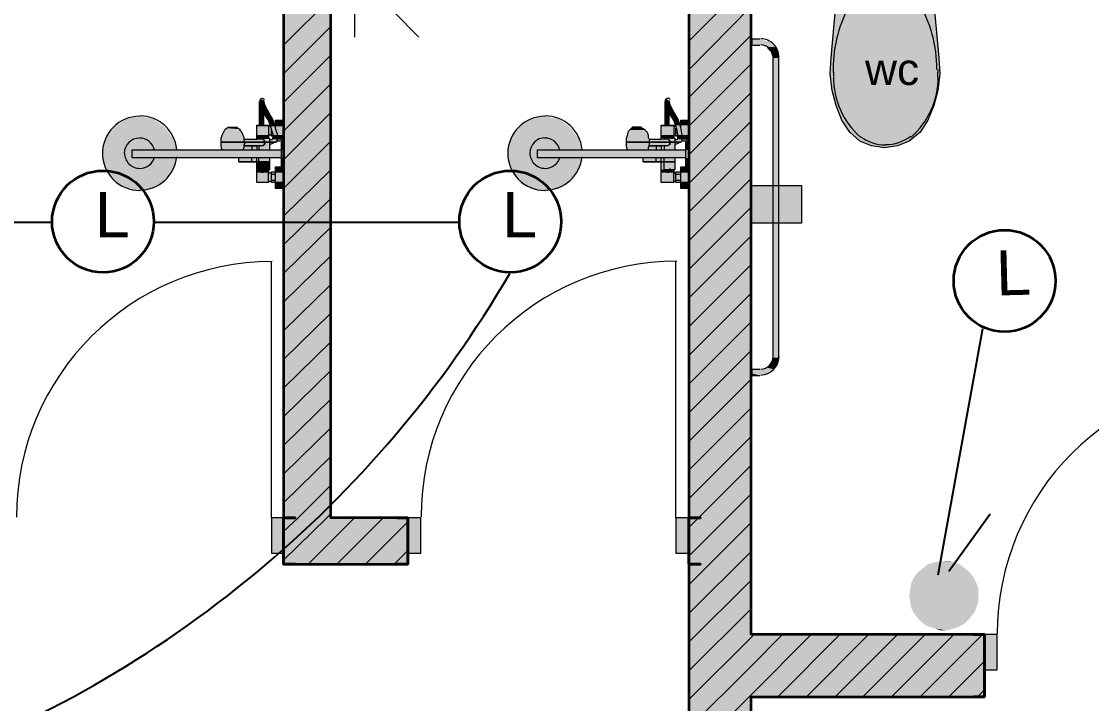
# Model space of a CAD drawing. Header units: millimetres. Extents: x 0 to 72213, y -495 to 58962.
# Drawn here: x 44326 to 51200, y 51565 to 55946 of the extents above; entities that cross this region are included whole.
import ezdxf

# ---------------------------------------------------------------- set-up
doc = ezdxf.new("R2010")
doc.units = ezdxf.units.MM
doc.header["$MEASUREMENT"] = 0
doc.layers.add('PDF_Geometry', color=7, linetype='Continuous', true_color=0xfd8379)
doc.layers.add('PDF_Solid Fills', color=7, linetype='Continuous', true_color=0xffffff)
doc.layers.add('PDF_Text', color=7, linetype='Continuous')
doc.styles.add('PDF Arial-BoldMT', font='arial.ttf')
doc.styles.add('PDF TimesNewRomanPSMT', font='arial.ttf')

msp = doc.modelspace()

# ---------------------------------------------------------------- linework, layer by layer
at = {"layer": 'PDF_Geometry', "color": 7, "lineweight": 35}
for points in [[(46808.9, 52758.7), (46739.1, 52758.7), (46808.9, 52758.7), (46808.9, 52530.1), (46808.9, 52758.7), (46313.6, 52758.7), (46313.6, 56409.9), (46859.7, 56409.9), (46859.7, 56714.7), (46859.7, 56809.9), (45462.7, 56809.9), (45462.7, 56714.7), (45462.7, 56409.9), (46008.8, 56409.9), (46008.8, 52758.7), (46085, 52758.7), (46008.8, 52758.7), (46085, 52758.7)], [(50510.9, 52009.4), (50441, 52009.4), (50510.9, 52009.4), (50510.9, 51780.8), (50510.9, 52009.4), (49012.3, 52009.4), (49012.3, 56409.9), (50009.2, 56409.9), (50009.2, 56714.7), (50009.2, 56809.9), (48059.8, 56809.9), (48059.8, 56714.7), (48059.8, 56409.9), (48612.3, 56409.9), (48612.3, 52758.7), (48688.5, 52758.7), (48612.3, 52758.7), (48688.5, 52758.7)], [(46008.8, 52460.3), (46008.8, 52530.1), (46008.8, 52460.3), (46808.9, 52460.3), (46808.9, 52530.1), (46808.9, 52758.7), (46739.1, 52758.7)], [(46008.8, 52758.7), (46008.8, 52530.1), (46008.8, 52758.7), (46008.8, 52530.1), (46008.8, 52460.3), (46085, 52460.3), (46008.8, 52460.3), (46085, 52460.3)], [(48612.3, 52758.7), (48612.3, 52530.1), (48612.3, 52758.7), (48612.3, 52530.1), (48612.3, 52460.3), (48612.3, 52530.1), (48612.3, 52460.3)], [(48688.5, 52460.3), (48612.3, 52460.3), (48688.5, 52460.3), (48612.3, 52460.3), (48612.3, 48656.7), (39906.6, 48656.7), (39906.6, 48428.1), (39906.6, 48656.7), (39982.8, 48656.7), (39906.6, 48656.7)], [(46808.9, 52460.3), (46739.1, 52460.3)], [(50441, 52009.4), (50510.9, 52009.4), (50510.9, 51780.8), (50510.9, 51609.4), (50441, 51609.4)], [(48688.5, 44307.1), (48612.3, 44307.1), (48688.5, 44307.1), (48612.3, 44307.1), (48612.3, 43907), (48783.7, 43907), (49012.3, 43907), (49012.3, 51609.4), (50510.9, 51609.4), (50510.9, 51780.8), (50510.9, 51609.4), (50441, 51609.4), (50510.9, 51609.4)]]:
    msp.add_lwpolyline(points, dxfattribs=at)
at = {"layer": 'PDF_Geometry', "color": 39, "lineweight": 13, "true_color": 0x563838}
for points in [[(50212.4, 55501.8), (50187, 55406.6), (50148.9, 55311.3), (50098.1, 55235.1), (50028.3, 55178), (49952.1, 55146.2), (49869.5, 55133.5), (49787, 55146.2), (49710.8, 55178), (49647.3, 55235.1), (49596.5, 55311.3), (49558.4, 55406.6), (49533, 55501.8), (49520.3, 55609.8), (49526.6, 55711.4), (49590.1, 56409.9), (50155.3, 56409.9), (50218.8, 55711.4), (50225.1, 55609.8)], [(45913.6, 55273.2), (45926.3, 55273.2), (45913.6, 55311.3), (45881.8, 55362.1), (45881.8, 55279.6), (45913.6, 55279.6)], [(48517, 55273.2), (48529.7, 55273.2), (48517, 55311.3), (48485.3, 55362.1), (48485.3, 55279.6), (48517, 55279.6)], [(45919.9, 55197), (45919.9, 55184.3), (45939, 55190.7), (45945.3, 55209.7), (45932.6, 55209.7), (45932.6, 55216.1), (45913.6, 55216.1), (45913.6, 55197)], [(48523.4, 55197), (48523.4, 55184.3), (48542.4, 55190.7), (48542.4, 55209.7), (48529.7, 55209.7), (48529.7, 55216.1), (48517, 55216.1), (48517, 55197)], [(49336.1, 54651), (49012.3, 54651), (49012.3, 54892.2), (49336.1, 54892.2)]]:
    msp.add_lwpolyline(points, close=True, dxfattribs=at)
at = {"layer": 'PDF_Geometry', "color": 7, "lineweight": 13}
for points in [[(46554.9, 56174.9), (46878.8, 55844.7)], [(46466, 56117.8), (46466, 55844.7)]]:
    msp.add_lwpolyline(points, dxfattribs=at)
at = {"layer": 'PDF_Geometry', "lineweight": 9}
for points in [[(48612.3, 55819.3), (49012.3, 56219.4)], [(46008.8, 55793.9), (46313.6, 56098.7)], [(48612.3, 55635.2), (49012.3, 56041.6)], [(46008.8, 55609.8), (46313.6, 55914.6)], [(48612.3, 55457.4), (49012.3, 55857.4)], [(46008.8, 55425.6), (46313.6, 55730.4)], [(48612.3, 55273.2), (49012.3, 55673.3)], [(46008.8, 55241.5), (46313.6, 55546.3)], [(48612.3, 55089.1), (49012.3, 55489.1)], [(46008.8, 55057.3), (46313.6, 55362.1)], [(48612.3, 54904.9), (49012.3, 55305)], [(46008.8, 54873.2), (46313.6, 55178)], [(48612.3, 54720.8), (49012.3, 55120.8)], [(46008.8, 54695.4), (46313.6, 54993.8)], [(48612.3, 54536.7), (49012.3, 54936.7)], [(46008.8, 54511.3), (46313.6, 54809.7)], [(48612.3, 54352.5), (49012.3, 54752.6)], [(46008.8, 54327.1), (46313.6, 54625.6)], [(48612.3, 54168.4), (49012.3, 54568.4)], [(46008.8, 54143), (46313.6, 54441.4)], [(48612.3, 53984.2), (49012.3, 54384.3)], [(46008.8, 53958.8), (46313.6, 54257.3)], [(48612.3, 53800.1), (49012.3, 54200.1)], [(46008.8, 53774.7), (46313.6, 54073.1)], [(48612.3, 53615.9), (49012.3, 54016)], [(46008.8, 53590.5), (46313.6, 53889)], [(48612.3, 53431.8), (49012.3, 53831.8)], [(46008.8, 53406.4), (46313.6, 53704.8)], [(48612.3, 53247.6), (49012.3, 53647.7)], [(46008.8, 53222.2), (46313.6, 53520.7)], [(48612.3, 53063.5), (49012.3, 53463.5)], [(46008.8, 53038.1), (46313.6, 53336.5)], [(48612.3, 52879.3), (49012.3, 53279.4)], [(46008.8, 52853.9), (46313.6, 53152.4)], [(48612.3, 52695.2), (49012.3, 53095.2)], [(46008.8, 52669.8), (46104.1, 52758.7), (46313.6, 52968.2)], [(48612.3, 52511.1), (49012.3, 52911.1)], [(46008.8, 52485.7), (46288.2, 52758.7), (46313.6, 52784.1)], [(46167.6, 52460.3), (46466, 52758.7)], [(46351.7, 52460.3), (46650.2, 52758.7)], [(46535.9, 52460.3), (46808.9, 52733.3)], [(48612.3, 52326.9), (49012.3, 52727)], [(46720, 52460.3), (46808.9, 52549.2)], [(48612.3, 52142.8), (49012.3, 52542.8)], [(48612.3, 51958.6), (49012.3, 52358.7)], [(48612.3, 51774.5), (49012.3, 52174.5)], [(48612.3, 51222), (49012.3, 51622.1), (49399.6, 52009.4)], [(48612.3, 51406.2), (49012.3, 51806.2), (49215.5, 52009.4)], [(48612.3, 51590.3), (49012.3, 51990.4), (49031.3, 52009.4)], [(49183.7, 51609.4), (49583.8, 52009.4)], [(49367.9, 51609.4), (49767.9, 52009.4)], [(49552, 51609.4), (49952.1, 52009.4)], [(49729.8, 51609.4), (50129.9, 52009.4)], [(49914, 51609.4), (50314, 52009.4)], [(50098.1, 51609.4), (50498.2, 52009.4)], [(50282.3, 51609.4), (50510.9, 51838)], [(50466.4, 51609.4), (50510.9, 51653.8)]]:
    msp.add_lwpolyline(points, dxfattribs=at)
at = {"layer": 'PDF_Geometry', "color": 39, "lineweight": 13, "true_color": 0x563838}
for points in [[(49656.3, 56069.7, 0.133157), (49539.3, 55638.4, 0.007499), (49539.6, 55618.2)], [(45887.4, 55440.1, 0.324988), (45872.2, 55451, 0.409547), (45856.4, 55435.3)], [(45084.9, 55336.7, 0.414044), (44846.8, 55098.7, 0.414214), (45084.9, 54860.5)], [(47688.3, 55336.7, 0.414044), (47450.2, 55098.7, 0.414214), (47688.4, 54860.5)], [(45180.5, 55122.3, 0.344823), (45084.9, 55197, 0.413987), (44986.5, 55098.7)], [(47690.3, 55199.3, 0.413989), (47591.9, 55100.9, 0.414382), (47690.3, 55002.4, 0.34531), (47785.9, 55077.3)], [(44988.3, 55100.9, 0.414382), (45086.8, 55002.4, 0.34531), (45182.3, 55077.3)], [(45850.1, 54987.5), (45856.4, 54993.8, 0.414603), (45874.2, 54977, 0.416683), (45890, 54993, 0.13072), (45887.9, 55000.8)], [(48461.8, 54992.9, 0.414603), (48477.7, 54977, 0.416683), (48493.6, 54993, 0.13072), (48491.5, 55000.8)]]:
    msp.add_lwpolyline(points, format="xyb", dxfattribs=at)
for points in [[(49069.4, 55832), (49018.6, 55832), (49018.6, 55851.1), (49012.3, 55851.1), (49012.3, 55768.5), (49018.6, 55768.5), (49018.6, 55793.9), (49069.4, 55793.9)], [(49018.6, 55832), (49018.6, 55793.9)], [(49152, 55711.4), (49152, 53787.4)], [(49190.1, 53787.4), (49190.1, 55711.4)], [(49539.3, 55616.1), (49539.3, 55616.1)], [(50206.1, 55616.1), (50206.1, 55616.1)], [(45881.8, 55438.3), (45888.2, 55412.9), (45907.2, 55374.8), (45939, 55317.7), (45951.7, 55279.6), (45958, 55279.6), (45958, 55311.3), (46008.8, 55311.3), (46008.8, 55178), (45964.4, 55178), (45964.4, 55171.6), (45958, 55171.6), (45919.9, 55152.6), (45919.9, 55120.8), (45996.1, 55120.8), (45996.1, 55171.6), (46008.8, 55171.6), (46008.8, 55012.9), (45996.1, 55012.9), (45996.1, 55070), (45919.9, 55070), (45919.9, 54993.8), (45913.6, 54993.8), (45913.6, 54974.8), (45932.6, 54974.8), (45932.6, 54981.1), (45958, 54981.1), (45958, 55012.9), (46008.8, 55012.9), (46008.8, 54873.2), (45958, 54873.2), (45958, 54911.3), (45932.6, 54911.3), (45932.6, 54917.6), (45913.6, 54917.6), (45913.6, 54911.3), (45837.4, 54911.3), (45837.4, 55044.6), (45723.1, 55044.6), (45723.1, 55051), (45723.1, 55057.3), (45723.1, 55070), (45323, 55070), (45037.3, 55070), (45037.3, 55120.8), (45323, 55120.8), (45615.1, 55120.8), (45608.8, 55139.9), (45608.8, 55165.3), (45608.8, 55197), (45615.1, 55216.1), (45627.8, 55241.5), (45634.2, 55254.2), (45653.2, 55266.9), (45665.9, 55266.9), (45685, 55266.9), (45691.3, 55266.9), (45710.4, 55266.9), (45716.7, 55260.5), (45729.4, 55254.2), (45729.4, 55247.8), (45742.1, 55235.1), (45748.5, 55216.1), (45754.8, 55203.4), (45754.8, 55190.7), (45792.9, 55190.7), (45837.4, 55190.7), (45837.4, 55279.6), (45856.4, 55279.6), (45856.4, 55432), (45856.4, 55425.6), (45869.1, 55400.2), (45881.8, 55362.1)], [(48485.3, 55438.3), (48491.6, 55412.9), (48510.7, 55374.8), (48542.4, 55317.7), (48555.1, 55279.6), (48561.5, 55279.6), (48561.5, 55311.3), (48612.3, 55311.3), (48612.3, 55178), (48567.8, 55178), (48561.5, 55171.6), (48523.4, 55152.6), (48523.4, 55120.8), (48593.2, 55120.8), (48593.2, 55171.6), (48612.3, 55171.6), (48612.3, 55012.9), (48593.2, 55012.9), (48593.2, 55070), (48523.4, 55070), (48523.4, 54993.8), (48517, 54993.8), (48517, 54974.8), (48529.7, 54974.8), (48529.7, 54981.1), (48561.5, 54981.1), (48561.5, 55012.9), (48612.3, 55012.9), (48612.3, 54873.2), (48561.5, 54873.2), (48561.5, 54911.3), (48529.7, 54911.3), (48529.7, 54917.6), (48517, 54917.6), (48517, 54911.3), (48434.5, 54911.3), (48434.5, 55044.6), (48320.2, 55044.6), (48320.2, 55051), (48320.2, 55057.3), (48320.2, 55070), (47926.5, 55070), (47640.7, 55070), (47640.7, 55120.8), (47926.5, 55120.8), (48218.6, 55120.8), (48212.2, 55139.9), (48212.2, 55165.3), (48212.2, 55197), (48218.6, 55216.1), (48224.9, 55241.5), (48237.6, 55254.2), (48250.3, 55266.9), (48269.4, 55266.9), (48288.4, 55266.9), (48294.8, 55266.9), (48307.5, 55266.9), (48313.8, 55260.5), (48326.5, 55254.2), (48332.9, 55247.8), (48345.6, 55235.1), (48351.9, 55216.1), (48351.9, 55203.4), (48358.3, 55190.7), (48396.4, 55190.7), (48434.5, 55190.7), (48434.5, 55279.6), (48459.9, 55279.6), (48459.9, 55432), (48459.9, 55425.6), (48466.2, 55400.2), (48485.3, 55362.1)], [(45881.8, 55279.6), (45856.4, 55279.6)], [(45913.6, 55273.2), (45913.6, 55216.1)], [(45926.3, 55273.2), (45932.6, 55247.8), (45945.3, 55209.7)], [(45951.7, 55279.6), (45958, 55254.2), (45970.7, 55216.1), (45970.7, 55209.7), (45970.7, 55203.4), (45964.4, 55178)], [(45958, 55260.5), (45958, 55279.6)], [(48485.3, 55279.6), (48459.9, 55279.6)], [(48517, 55273.2), (48517, 55216.1)], [(48529.7, 55273.2), (48536.1, 55247.8), (48542.4, 55209.7)], [(48555.1, 55279.6), (48561.5, 55254.2), (48567.8, 55216.1), (48567.8, 55209.7), (48567.8, 55203.4), (48567.8, 55178)], [(48561.5, 55260.5), (48561.5, 55279.6)], [(45894.5, 55197), (45900.9, 55197), (45907.2, 55197), (45913.6, 55197), (45850.1, 55197), (45850.1, 55190.7)], [(45932.6, 55216.1), (45932.6, 55228.8), (45932.6, 55260.5)], [(45932.6, 55260.5), (45932.6, 55260.5)], [(45939, 55228.8), (45932.6, 55228.8)], [(45958, 55260.5), (45958, 55260.5)], [(48517, 55197), (48453.5, 55197), (48453.5, 55190.7)], [(48491.6, 55197), (48504.3, 55197), (48510.7, 55197)], [(48529.7, 55216.1), (48529.7, 55228.8), (48529.7, 55260.5)], [(48529.7, 55260.5), (48529.7, 55260.5)], [(48542.4, 55228.8), (48529.7, 55228.8)], [(48561.5, 55260.5), (48561.5, 55260.5)], [(49710.8, 55203.4), (49710.8, 55203.4)], [(50034.6, 55203.4), (50034.6, 55203.4)], [(45754.8, 55190.7), (45754.8, 55184.3), (45761.2, 55165.3), (45754.8, 55152.6), (45754.8, 55133.5), (45748.5, 55120.8)], [(45888.2, 55158.9), (45888.2, 55165.3), (45894.5, 55165.3), (45888.2, 55171.6), (45888.2, 55178), (45888.2, 55171.6), (45888.2, 55165.3), (45888.2, 55158.9), (45888.2, 55152.6), (45881.8, 55152.6), (45881.8, 55146.2), (45875.5, 55146.2), (45792.9, 55146.2), (45754.8, 55146.2), (45837.4, 55146.2), (45837.4, 55120.8)], [(45805.6, 55146.2), (45805.6, 55120.8)], [(45888.2, 55178), (45888.2, 55184.3), (45881.8, 55184.3), (45881.8, 55190.7), (45875.5, 55190.7), (45837.4, 55190.7)], [(45850.1, 55146.2), (45850.1, 55120.8)], [(45888.2, 55178), (45888.2, 55178)], [(45919.9, 55184.3), (45919.9, 55152.6)], [(48358.3, 55190.7), (48358.3, 55184.3), (48358.3, 55165.3), (48358.3, 55152.6), (48351.9, 55133.5), (48351.9, 55120.8)], [(48491.6, 55158.9), (48491.6, 55165.3), (48491.6, 55171.6), (48491.6, 55178), (48491.6, 55171.6), (48491.6, 55165.3), (48491.6, 55158.9), (48491.6, 55152.6), (48485.3, 55152.6), (48478.9, 55146.2), (48396.4, 55146.2), (48358.3, 55146.2), (48434.5, 55146.2), (48434.5, 55120.8)], [(48402.7, 55146.2), (48402.7, 55120.8)], [(48491.6, 55178), (48491.6, 55184.3), (48485.3, 55184.3), (48478.9, 55190.7), (48434.5, 55190.7)], [(48453.5, 55146.2), (48453.5, 55120.8)], [(48491.6, 55178), (48491.6, 55178)], [(48523.4, 55184.3), (48523.4, 55152.6)], [(49869.5, 55146.2), (49869.5, 55146.2)], [(45615.1, 55120.8), (45919.9, 55120.8)], [(45723.1, 55120.8), (45723.1, 55120.8)], [(45919.9, 55070), (45723.1, 55070)], [(45754.8, 55120.8), (45754.8, 55120.8)], [(45805.6, 55044.6), (45805.6, 55070)], [(45837.4, 55044.6), (45837.4, 55070)], [(45913.6, 54993.8), (45850.1, 54993.8), (45850.1, 55070)], [(45996.1, 55070), (45996.1, 55120.8)], [(48218.6, 55120.8), (48523.4, 55120.8)], [(48523.4, 55070), (48320.2, 55070)], [(48326.5, 55120.8), (48326.5, 55120.8)], [(48351.9, 55120.8), (48351.9, 55120.8)], [(48402.7, 55044.6), (48402.7, 55070)], [(48434.5, 55044.6), (48434.5, 55070)], [(48517, 54993.8), (48453.5, 54993.8), (48453.5, 55070)], [(48593.2, 55070), (48593.2, 55120.8)], [(48453.5, 54987.5), (48453.5, 54993.8)], [(45913.6, 54917.6), (45913.6, 54974.8)], [(45932.6, 54917.6), (45932.6, 54974.8)], [(45958, 54962.1), (45932.6, 54962.1)], [(45958, 54924), (45932.6, 54924)], [(45958, 54911.3), (45958, 54981.1)], [(48517, 54917.6), (48517, 54974.8)], [(48529.7, 54917.6), (48529.7, 54974.8)], [(48561.5, 54962.1), (48529.7, 54962.1)], [(48561.5, 54924), (48529.7, 54924)], [(48561.5, 54911.3), (48561.5, 54981.1)], [(49069.4, 53711.2), (49018.6, 53711.2), (49018.6, 53730.2), (49012.3, 53730.2), (49012.3, 53647.7), (49018.6, 53647.7), (49018.6, 53673.1), (49069.4, 53673.1)], [(49018.6, 53711.2), (49018.6, 53673.1)]]:
    msp.add_lwpolyline(points, dxfattribs=at)
at = {"layer": 'PDF_Geometry', "color": 7, "lineweight": 0, "true_color": 0xffffff}
for points in [[(48307.5, 55266.9), (48250.3, 55266.9), (48307.5, 55266.9)], [(48326.5, 55254.2), (48237.6, 55254.2), (48326.5, 55254.2)], [(45958, 55171.6), (45608.8, 55171.6), (45958, 55171.6)], [(48561.5, 55171.6), (48212.2, 55171.6), (48561.5, 55171.6)], [(48561.5, 55171.6), (48212.2, 55171.6), (48561.5, 55171.6)], [(45919.9, 55044.6), (45723.1, 55044.6), (45919.9, 55044.6)], [(48523.4, 55044.6), (48320.2, 55044.6), (48523.4, 55044.6)]]:
    msp.add_lwpolyline(points, dxfattribs=at)
at = {"layer": 'PDF_Geometry', "color": 1, "lineweight": 25}
for points in [[(42567.2, 54657.3), (44516.6, 54657.3)], [(45177, 54657.3), (47132.7, 54657.3)], [(50498.2, 53971.5), (50212.4, 52390.4)], [(50282.3, 52415.8), (50549, 52784.1)]]:
    msp.add_lwpolyline(points, dxfattribs=at)
at = {"layer": 'PDF_Geometry', "color": 30, "lineweight": 18, "true_color": 0xff6600}
for points in [[(45932.6, 52758.7), (45932.6, 54403.3)], [(48529.7, 52758.7), (48529.7, 54403.3)]]:
    msp.add_lwpolyline(points, dxfattribs=at)
at = {"layer": 'PDF_Geometry', "color": 30, "lineweight": 20, "true_color": 0xff6600}
for points in [[(46008.8, 52758.7), (45932.6, 52758.7), (45932.6, 52530.1), (46008.8, 52530.1)], [(46808.9, 52530.1), (46891.5, 52530.1), (46891.5, 52758.7), (46808.9, 52758.7)], [(48612.3, 52758.7), (48529.7, 52758.7), (48529.7, 52530.1), (48612.3, 52530.1)], [(50510.9, 51780.8), (50593.4, 51780.8), (50593.4, 52009.4), (50510.9, 52009.4)]]:
    msp.add_lwpolyline(points, close=True, dxfattribs=at)
at = {"layer": 'PDF_Geometry', "color": 7, "lineweight": 35}
msp.add_lwpolyline([(46739.1, 52460.3), (46808.9, 52460.3), (46808.9, 52530.1), (46808.9, 52460.3)], close=True, dxfattribs=at)
at = {"layer": 'PDF_Geometry', "color": 1, "lineweight": 35}
for centre in [(44850, 54660.5), (47466.1, 54660.5), (50641, 54279.5)]:
    msp.add_circle(centre, 327, dxfattribs=at)
at = {"layer": 'PDF_Geometry', "color": 39, "lineweight": 13, "true_color": 0x563838}
for centre, radius, start, end in [((49347.1, 55638.5), 858.9, 359.97208, 30.12432), ((49074.6, 55716.8), 117.5, 359.98355, 90.01645), ((49074.6, 55716.8), 79.4, 359.98351, 90.01649), ((50001.7, 55596.2), 460.4, 176.61074, 180.19764), ((49659.1, 55587.4), 553.3, 0.11126, 3.0834), ((49537.9, 55634.3), 676.5, 358.57758, 0.28532), ((50058.9, 55589.8), 517.5, 179.99449, 228.3838), ((49696.9, 55589.8), 517.5, 311.63817, 359.98902), ((48475.7, 55435.2), 15.9, 90.45714, 179.54286), ((48477.7, 55437.4), 15.9, 18.02316, 90.03291), ((45086.8, 55100.9), 238.1, 5.73486, 90.0055), ((47690.3, 55100.9), 238.1, 5.73486, 90.0055), ((47688.4, 55098.6), 98.4, 13.89774, 89.99915), ((49879, 55428.8), 276.2, 233.76523, 269.63896), ((49874.7, 55431.1), 276.2, 270.36255, 306.21093), ((45086.8, 55100.9), 238.1, 269.97803, 354.28162), ((47690.3, 55100.9), 238.1, 269.97803, 354.28162), ((49074.6, 53792.7), 117.5, 270.0165, 359.9835), ((49074.6, 53792.7), 79.4, 270.02749, 359.97251)]:
    msp.add_arc(centre, radius, start, end, dxfattribs=at)
at = {"layer": 'PDF_Geometry', "color": 30, "lineweight": 18, "true_color": 0xff6600}
for centre in [(45935.8, 52761.9), (48534.9, 52764), (52234.8, 52012.6)]:
    msp.add_arc(centre, 1641.4, 90, 180, dxfattribs=at)
at = {"layer": 'PDF_Geometry', "color": 1, "lineweight": 25}
msp.add_arc((41182.7, 57999.8), 7275.3, 289.74293, 329.68073, dxfattribs=at)
at = {"layer": 'PDF_Solid Fills', "transparency": 33554559}
for points in [[(46008.8, 56409.9), (46008.8, 52758.7), (46313.6, 56409.9)], [(46008.8, 52758.7), (46313.6, 56409.9), (46313.6, 52758.7)], [(48612.3, 56409.9), (48612.3, 43907), (49012.3, 56409.9)], [(48612.3, 43907), (49012.3, 56409.9), (49012.3, 43907)], [(49590.1, 56409.9), (50218.8, 55711.4), (49526.6, 55711.4)], [(50155.3, 56409.9), (49590.1, 56409.9), (50218.8, 55711.4)], [(49018.6, 55851.1), (49012.3, 55851.1), (49018.6, 55832)], [(49012.3, 55851.1), (49018.6, 55832), (49012.3, 55832)], [(49069.4, 55832), (49012.3, 55832), (49132.9, 55813)], [(49012.3, 55832), (49132.9, 55813), (49012.3, 55813)], [(49132.9, 55813), (49012.3, 55813), (49158.3, 55793.9)], [(49012.3, 55813), (49158.3, 55793.9), (49012.3, 55793.9)], [(49018.6, 55793.9), (49012.3, 55793.9), (49018.6, 55768.5)], [(49012.3, 55793.9), (49018.6, 55768.5), (49012.3, 55768.5)], [(49158.3, 55793.9), (49069.4, 55793.9), (49164.7, 55781.2)], [(49069.4, 55793.9), (49164.7, 55781.2), (49113.9, 55781.2)], [(49164.7, 55781.2), (49113.9, 55781.2), (49177.4, 55768.5)], [(49113.9, 55781.2), (49177.4, 55768.5), (49120.2, 55768.5)], [(49177.4, 55768.5), (49120.2, 55768.5), (49183.7, 55749.5)], [(49120.2, 55768.5), (49183.7, 55749.5), (49139.3, 55749.5)], [(49183.7, 55749.5), (49139.3, 55749.5), (49190.1, 55711.4)], [(49139.3, 55749.5), (49190.1, 55711.4), (49152, 55711.4)], [(49190.1, 55711.4), (49152, 55711.4), (49190.1, 53787.4)], [(49152, 55711.4), (49190.1, 53787.4), (49152, 53787.4)], [(49526.6, 55711.4), (50225.1, 55609.8), (49520.3, 55609.8)], [(50218.8, 55711.4), (49526.6, 55711.4), (50225.1, 55609.8)], [(50225.1, 55609.8), (49520.3, 55609.8), (50212.4, 55501.8)], [(49520.3, 55609.8), (50212.4, 55501.8), (49533, 55501.8)], [(50212.4, 55501.8), (49533, 55501.8), (50187, 55406.6)], [(49533, 55501.8), (50187, 55406.6), (49558.4, 55406.6)], [(45881.8, 55438.3), (45862.8, 55438.3), (45856.4, 55438.3)], [(45881.8, 55438.3), (45856.4, 55438.3), (45881.8, 55432)], [(45856.4, 55438.3), (45881.8, 55432), (45856.4, 55432)], [(45881.8, 55432), (45856.4, 55432), (45888.2, 55412.9)], [(45856.4, 55432), (45888.2, 55412.9), (45856.4, 55412.9)], [(45888.2, 55412.9), (45856.4, 55412.9), (45907.2, 55374.8)], [(45856.4, 55412.9), (45907.2, 55374.8), (45856.4, 55374.8)], [(45869.1, 55444.7), (45875.5, 55444.7), (45862.8, 55444.7)], [(45875.5, 55444.7), (45862.8, 55444.7), (45881.8, 55438.3)], [(45862.8, 55444.7), (45881.8, 55438.3), (45862.8, 55438.3)], [(45862.8, 55438.3), (45881.8, 55438.3), (45881.8, 55438.3)], [(48466.2, 55444.7), (48478.9, 55438.3), (48459.9, 55438.3)], [(48485.3, 55438.3), (48485.3, 55438.3), (48459.9, 55438.3)], [(48485.3, 55438.3), (48459.9, 55438.3), (48478.9, 55438.3)], [(48485.3, 55438.3), (48459.9, 55438.3), (48485.3, 55432)], [(48459.9, 55438.3), (48485.3, 55432), (48459.9, 55432)], [(48485.3, 55432), (48459.9, 55432), (48491.6, 55412.9)], [(48459.9, 55432), (48491.6, 55412.9), (48459.9, 55412.9)], [(48491.6, 55412.9), (48459.9, 55412.9), (48510.7, 55374.8)], [(48459.9, 55412.9), (48510.7, 55374.8), (48459.9, 55374.8)], [(48472.6, 55444.7), (48478.9, 55444.7), (48466.2, 55444.7)], [(48478.9, 55444.7), (48466.2, 55444.7), (48478.9, 55438.3)], [(50187, 55406.6), (49558.4, 55406.6), (50148.9, 55311.3)], [(49558.4, 55406.6), (50148.9, 55311.3), (49596.5, 55311.3)], [(45094.4, 55336.7), (45145.2, 55324), (45011.9, 55324)], [(45907.2, 55374.8), (45856.4, 55374.8), (45913.6, 55362.1)], [(45856.4, 55374.8), (45913.6, 55362.1), (45856.4, 55362.1)], [(45856.4, 55362.1), (45881.8, 55362.1), (45881.8, 55362.1)], [(45881.8, 55362.1), (45881.8, 55362.1), (45856.4, 55362.1)], [(45881.8, 55362.1), (45856.4, 55362.1), (45881.8, 55279.6)], [(45856.4, 55362.1), (45881.8, 55279.6), (45856.4, 55279.6)], [(45881.8, 55362.1), (45913.6, 55362.1), (45913.6, 55362.1)], [(45913.6, 55362.1), (45913.6, 55362.1), (45881.8, 55362.1)], [(45881.8, 55362.1), (45913.6, 55362.1), (45913.6, 55362.1)], [(45913.6, 55362.1), (45913.6, 55362.1), (45881.8, 55362.1)], [(45913.6, 55362.1), (45881.8, 55362.1), (45939, 55317.7)], [(45881.8, 55362.1), (45939, 55317.7), (45907.2, 55317.7)], [(47691.5, 55336.7), (47748.7, 55324), (47609, 55324)], [(48510.7, 55374.8), (48459.9, 55374.8), (48517, 55362.1)], [(48459.9, 55374.8), (48517, 55362.1), (48459.9, 55362.1)], [(48459.9, 55362.1), (48485.3, 55362.1), (48485.3, 55362.1)], [(48485.3, 55362.1), (48485.3, 55362.1), (48459.9, 55362.1)], [(48485.3, 55362.1), (48459.9, 55362.1), (48485.3, 55279.6)], [(48459.9, 55362.1), (48485.3, 55279.6), (48459.9, 55279.6)], [(48485.3, 55362.1), (48517, 55362.1), (48517, 55362.1)], [(48517, 55362.1), (48517, 55362.1), (48485.3, 55362.1)], [(48517, 55362.1), (48485.3, 55362.1), (48542.4, 55317.7)], [(48485.3, 55362.1), (48542.4, 55317.7), (48510.7, 55317.7)], [(44923, 55266.9), (45284.9, 55216.1), (44878.6, 55216.1)], [(44935.7, 55279.6), (45246.8, 55266.9), (44923, 55266.9)], [(45246.8, 55266.9), (44923, 55266.9), (45284.9, 55216.1)], [(44999.2, 55317.7), (45227.8, 55279.6), (44935.7, 55279.6)], [(45227.8, 55279.6), (44935.7, 55279.6), (45246.8, 55266.9)], [(45011.9, 55324), (45177, 55317.7), (44999.2, 55317.7)], [(45177, 55317.7), (44999.2, 55317.7), (45227.8, 55279.6)], [(45145.2, 55324), (45011.9, 55324), (45177, 55317.7)], [(45653.2, 55266.9), (45710.4, 55266.9), (45646.9, 55266.9)], [(45710.4, 55266.9), (45646.9, 55266.9), (45716.7, 55260.5)], [(45646.9, 55266.9), (45716.7, 55260.5), (45646.9, 55260.5)], [(45659.6, 55266.9), (45704, 55266.9), (45653.2, 55266.9)], [(45704, 55266.9), (45653.2, 55266.9), (45710.4, 55266.9)], [(45665.9, 55266.9), (45691.3, 55266.9), (45659.6, 55266.9)], [(45691.3, 55266.9), (45659.6, 55266.9), (45704, 55266.9)], [(45685, 55266.9), (45665.9, 55266.9), (45691.3, 55266.9)], [(45913.6, 55279.6), (45837.4, 55279.6), (45913.6, 55273.2)], [(45837.4, 55279.6), (45913.6, 55273.2), (45837.4, 55273.2)], [(46008.8, 55273.2), (45837.4, 55273.2), (46008.8, 55216.1)], [(45837.4, 55273.2), (46008.8, 55216.1), (45837.4, 55216.1)], [(45939, 55317.7), (45907.2, 55317.7), (45939, 55311.3)], [(45907.2, 55317.7), (45939, 55311.3), (45913.6, 55311.3)], [(45939, 55311.3), (45913.6, 55311.3), (45951.7, 55279.6)], [(45913.6, 55311.3), (45951.7, 55279.6), (45926.3, 55279.6)], [(46008.8, 55279.6), (45926.3, 55279.6), (46008.8, 55273.2)], [(45926.3, 55279.6), (46008.8, 55273.2), (45926.3, 55273.2)], [(46008.8, 55311.3), (45958, 55311.3), (46008.8, 55279.6)], [(45958, 55311.3), (46008.8, 55279.6), (45958, 55279.6)], [(47526.4, 55266.9), (47888.4, 55216.1), (47482, 55216.1)], [(47532.8, 55279.6), (47850.3, 55266.9), (47526.4, 55266.9)], [(47850.3, 55266.9), (47526.4, 55266.9), (47888.4, 55216.1)], [(47596.3, 55317.7), (47831.2, 55279.6), (47532.8, 55279.6)], [(47831.2, 55279.6), (47532.8, 55279.6), (47850.3, 55266.9)], [(47609, 55324), (47780.4, 55317.7), (47596.3, 55317.7)], [(47780.4, 55317.7), (47596.3, 55317.7), (47831.2, 55279.6)], [(47748.7, 55324), (47609, 55324), (47780.4, 55317.7)], [(48250.3, 55266.9), (48313.8, 55260.5), (48244, 55260.5)], [(48263, 55266.9), (48307.5, 55266.9), (48250.3, 55266.9)], [(48250.3, 55266.9), (48307.5, 55266.9), (48307.5, 55266.9)], [(48307.5, 55266.9), (48250.3, 55266.9), (48313.8, 55260.5)], [(48269.4, 55266.9), (48294.8, 55266.9), (48263, 55266.9)], [(48294.8, 55266.9), (48263, 55266.9), (48307.5, 55266.9)], [(48288.4, 55266.9), (48269.4, 55266.9), (48294.8, 55266.9)], [(48517, 55279.6), (48434.5, 55279.6), (48517, 55273.2)], [(48434.5, 55279.6), (48517, 55273.2), (48434.5, 55273.2)], [(48612.3, 55273.2), (48434.5, 55273.2), (48612.3, 55216.1)], [(48434.5, 55273.2), (48612.3, 55216.1), (48434.5, 55216.1)], [(48542.4, 55317.7), (48510.7, 55317.7), (48542.4, 55311.3)], [(48510.7, 55317.7), (48542.4, 55311.3), (48517, 55311.3)], [(48542.4, 55311.3), (48517, 55311.3), (48555.1, 55279.6)], [(48517, 55311.3), (48555.1, 55279.6), (48523.4, 55279.6)], [(48612.3, 55279.6), (48523.4, 55279.6), (48612.3, 55273.2)], [(48523.4, 55279.6), (48612.3, 55273.2), (48529.7, 55273.2)], [(48612.3, 55311.3), (48561.5, 55311.3), (48612.3, 55279.6)], [(48561.5, 55311.3), (48612.3, 55279.6), (48561.5, 55279.6)], [(50148.9, 55311.3), (49596.5, 55311.3), (50098.1, 55235.1)], [(49596.5, 55311.3), (50098.1, 55235.1), (49647.3, 55235.1)], [(44872.2, 55203.4), (45316.7, 55139.9), (44846.8, 55139.9)], [(44878.6, 55216.1), (45297.6, 55203.4), (44872.2, 55203.4)], [(45297.6, 55203.4), (44872.2, 55203.4), (45316.7, 55139.9)], [(45284.9, 55216.1), (44878.6, 55216.1), (45297.6, 55203.4)], [(45615.1, 55203.4), (45754.8, 55197), (45608.8, 55197)], [(45754.8, 55197), (45608.8, 55197), (45754.8, 55190.7)], [(45608.8, 55197), (45754.8, 55190.7), (45608.8, 55190.7)], [(45621.5, 55235.1), (45748.5, 55216.1), (45615.1, 55216.1)], [(45615.1, 55216.1), (45748.5, 55216.1), (45748.5, 55216.1)], [(45748.5, 55216.1), (45748.5, 55216.1), (45615.1, 55216.1)], [(45748.5, 55216.1), (45615.1, 55216.1), (45754.8, 55203.4)], [(45615.1, 55216.1), (45754.8, 55203.4), (45615.1, 55203.4)], [(45754.8, 55203.4), (45615.1, 55203.4), (45754.8, 55197)], [(45627.8, 55241.5), (45742.1, 55235.1), (45621.5, 55235.1)], [(45742.1, 55235.1), (45621.5, 55235.1), (45748.5, 55216.1)], [(45634.2, 55247.8), (45735.8, 55241.5), (45627.8, 55241.5)], [(45735.8, 55241.5), (45627.8, 55241.5), (45742.1, 55235.1)], [(45646.9, 55260.5), (45723.1, 55254.2), (45634.2, 55254.2)], [(45729.4, 55254.2), (45729.4, 55254.2), (45634.2, 55254.2)], [(45729.4, 55254.2), (45634.2, 55254.2), (45723.1, 55254.2)], [(45729.4, 55254.2), (45634.2, 55254.2), (45729.4, 55247.8)], [(45634.2, 55254.2), (45729.4, 55247.8), (45634.2, 55247.8)], [(45729.4, 55247.8), (45634.2, 55247.8), (45735.8, 55241.5)], [(45716.7, 55260.5), (45646.9, 55260.5), (45723.1, 55254.2)], [(45913.6, 55216.1), (45837.4, 55216.1), (45913.6, 55197)], [(45837.4, 55216.1), (45913.6, 55197), (45837.4, 55197)], [(45919.9, 55197), (45837.4, 55197), (45919.9, 55190.7)], [(45837.4, 55197), (45919.9, 55190.7), (45837.4, 55190.7)], [(46008.8, 55216.1), (45932.6, 55216.1), (46008.8, 55209.7)], [(45932.6, 55216.1), (46008.8, 55209.7), (45932.6, 55209.7)], [(45945.3, 55209.7), (46008.8, 55190.7), (45939, 55190.7)], [(45945.3, 55209.7), (46008.8, 55209.7), (46008.8, 55209.7)], [(46008.8, 55209.7), (46008.8, 55209.7), (45945.3, 55209.7)], [(46008.8, 55209.7), (45945.3, 55209.7), (46008.8, 55190.7)], [(47475.6, 55203.4), (47920.1, 55139.9), (47450.2, 55139.9)], [(47482, 55216.1), (47901.1, 55203.4), (47475.6, 55203.4)], [(47901.1, 55203.4), (47475.6, 55203.4), (47920.1, 55139.9)], [(47888.4, 55216.1), (47482, 55216.1), (47901.1, 55203.4)], [(48218.6, 55216.1), (48351.9, 55203.4), (48212.2, 55203.4)], [(48351.9, 55203.4), (48212.2, 55203.4), (48358.3, 55197)], [(48212.2, 55203.4), (48358.3, 55197), (48212.2, 55197)], [(48358.3, 55197), (48212.2, 55197), (48358.3, 55190.7)], [(48212.2, 55197), (48358.3, 55190.7), (48212.2, 55190.7)], [(48224.9, 55235.1), (48351.9, 55216.1), (48218.6, 55216.1)], [(48218.6, 55216.1), (48351.9, 55216.1), (48351.9, 55216.1)], [(48351.9, 55216.1), (48351.9, 55216.1), (48218.6, 55216.1)], [(48351.9, 55216.1), (48218.6, 55216.1), (48351.9, 55203.4)], [(48231.3, 55247.8), (48339.2, 55241.5), (48224.9, 55241.5)], [(48339.2, 55241.5), (48224.9, 55241.5), (48345.6, 55235.1)], [(48224.9, 55241.5), (48345.6, 55235.1), (48224.9, 55235.1)], [(48345.6, 55235.1), (48224.9, 55235.1), (48351.9, 55216.1)], [(48237.6, 55254.2), (48332.9, 55247.8), (48231.3, 55247.8)], [(48332.9, 55247.8), (48231.3, 55247.8), (48339.2, 55241.5)], [(48244, 55260.5), (48326.5, 55254.2), (48237.6, 55254.2)], [(48237.6, 55254.2), (48326.5, 55254.2), (48326.5, 55254.2)], [(48326.5, 55254.2), (48237.6, 55254.2), (48332.9, 55247.8)], [(48313.8, 55260.5), (48244, 55260.5), (48326.5, 55254.2)], [(48517, 55216.1), (48434.5, 55216.1), (48517, 55197)], [(48434.5, 55216.1), (48517, 55197), (48434.5, 55197)], [(48523.4, 55197), (48434.5, 55197), (48523.4, 55190.7)], [(48434.5, 55197), (48523.4, 55190.7), (48434.5, 55190.7)], [(48612.3, 55216.1), (48529.7, 55216.1), (48612.3, 55209.7)], [(48529.7, 55216.1), (48612.3, 55209.7), (48529.7, 55209.7)], [(48542.4, 55209.7), (48612.3, 55209.7), (48612.3, 55209.7)], [(48612.3, 55209.7), (48612.3, 55209.7), (48542.4, 55209.7)], [(48612.3, 55209.7), (48542.4, 55209.7), (48612.3, 55190.7)], [(48542.4, 55209.7), (48612.3, 55190.7), (48542.4, 55190.7)], [(50098.1, 55235.1), (49647.3, 55235.1), (50028.3, 55178)], [(49647.3, 55235.1), (50028.3, 55178), (49710.8, 55178)], [(45316.7, 55139.9), (44846.8, 55139.9), (45323, 55120.8)], [(44846.8, 55139.9), (45323, 55120.8), (44846.8, 55120.8)], [(45792.9, 55190.7), (45792.9, 55190.7), (45608.8, 55190.7)], [(45792.9, 55190.7), (45608.8, 55190.7), (45754.8, 55190.7)], [(45837.4, 55190.7), (45837.4, 55190.7), (45608.8, 55190.7)], [(45837.4, 55190.7), (45608.8, 55190.7), (45792.9, 55190.7)], [(45919.9, 55190.7), (45608.8, 55190.7), (45919.9, 55184.3)], [(45608.8, 55190.7), (45919.9, 55184.3), (45608.8, 55184.3)], [(46008.8, 55184.3), (45608.8, 55184.3), (46008.8, 55178)], [(45608.8, 55184.3), (46008.8, 55178), (45608.8, 55178)], [(45608.8, 55178), (45964.4, 55178), (45964.4, 55178)], [(45964.4, 55178), (45964.4, 55178), (45608.8, 55178)], [(45964.4, 55178), (45608.8, 55178), (45964.4, 55171.6)], [(45608.8, 55178), (45964.4, 55171.6), (45608.8, 55171.6)], [(45608.8, 55171.6), (45958, 55171.6), (45958, 55171.6)], [(45958, 55171.6), (45958, 55171.6), (45608.8, 55171.6)], [(45958, 55171.6), (45608.8, 55171.6), (45964.4, 55171.6)], [(45958, 55171.6), (45608.8, 55171.6), (45951.7, 55165.3)], [(45608.8, 55171.6), (45951.7, 55165.3), (45608.8, 55165.3)], [(45951.7, 55165.3), (45608.8, 55165.3), (45919.9, 55152.6)], [(45608.8, 55165.3), (45919.9, 55152.6), (45608.8, 55152.6)], [(45919.9, 55152.6), (45608.8, 55152.6), (45919.9, 55139.9)], [(45608.8, 55152.6), (45919.9, 55139.9), (45608.8, 55139.9)], [(45919.9, 55139.9), (45608.8, 55139.9), (45919.9, 55120.8)], [(45608.8, 55139.9), (45919.9, 55120.8), (45615.1, 55120.8)], [(45939, 55190.7), (46008.8, 55184.3), (45919.9, 55184.3)], [(46008.8, 55190.7), (45939, 55190.7), (46008.8, 55184.3)], [(46008.8, 55171.6), (45996.1, 55171.6), (46008.8, 55120.8)], [(45996.1, 55171.6), (46008.8, 55120.8), (45996.1, 55120.8)], [(47920.1, 55139.9), (47450.2, 55139.9), (47926.5, 55120.8)], [(47450.2, 55139.9), (47926.5, 55120.8), (47450.2, 55120.8)], [(48396.4, 55190.7), (48396.4, 55190.7), (48212.2, 55190.7)], [(48396.4, 55190.7), (48212.2, 55190.7), (48358.3, 55190.7)], [(48434.5, 55190.7), (48434.5, 55190.7), (48212.2, 55190.7)], [(48434.5, 55190.7), (48212.2, 55190.7), (48396.4, 55190.7)], [(48523.4, 55190.7), (48212.2, 55190.7), (48523.4, 55184.3)], [(48212.2, 55190.7), (48523.4, 55184.3), (48212.2, 55184.3)], [(48612.3, 55184.3), (48212.2, 55184.3), (48612.3, 55178)], [(48212.2, 55184.3), (48612.3, 55178), (48212.2, 55178)], [(48561.5, 55178), (48561.5, 55178), (48212.2, 55178)], [(48561.5, 55178), (48212.2, 55178), (48567.8, 55178)], [(48561.5, 55178), (48212.2, 55178), (48561.5, 55171.6)], [(48212.2, 55178), (48561.5, 55171.6), (48212.2, 55171.6)], [(48212.2, 55171.6), (48561.5, 55171.6), (48561.5, 55171.6)], [(48561.5, 55171.6), (48561.5, 55171.6), (48212.2, 55171.6)], [(48561.5, 55171.6), (48212.2, 55171.6), (48555.1, 55165.3)], [(48212.2, 55171.6), (48555.1, 55165.3), (48212.2, 55165.3)], [(48555.1, 55165.3), (48212.2, 55165.3), (48523.4, 55152.6)], [(48212.2, 55165.3), (48523.4, 55152.6), (48212.2, 55152.6)], [(48523.4, 55152.6), (48212.2, 55152.6), (48523.4, 55139.9)], [(48212.2, 55152.6), (48523.4, 55139.9), (48212.2, 55139.9)], [(48523.4, 55139.9), (48212.2, 55139.9), (48523.4, 55120.8)], [(48212.2, 55139.9), (48523.4, 55120.8), (48218.6, 55120.8)], [(48542.4, 55190.7), (48612.3, 55184.3), (48523.4, 55184.3)], [(48612.3, 55190.7), (48542.4, 55190.7), (48612.3, 55184.3)], [(48612.3, 55171.6), (48593.2, 55171.6), (48612.3, 55120.8)], [(48593.2, 55171.6), (48612.3, 55120.8), (48593.2, 55120.8)], [(49710.8, 55178), (49787, 55146.2), (49952.1, 55146.2)], [(49710.8, 55178), (50028.3, 55178), (49952.1, 55146.2)], [(49787, 55146.2), (49952.1, 55146.2), (49869.5, 55133.5)], [(46008.8, 55120.8), (44846.8, 55120.8), (46008.8, 55070)], [(44846.8, 55120.8), (46008.8, 55070), (44846.8, 55070)], [(45323, 55070), (44846.8, 55070), (45316.7, 55051)], [(44846.8, 55070), (45316.7, 55051), (44846.8, 55051)], [(45723.1, 55070), (45919.9, 55070), (45919.9, 55070)], [(45919.9, 55070), (45919.9, 55070), (45723.1, 55070)], [(45919.9, 55070), (45723.1, 55070), (45919.9, 55057.3)], [(45723.1, 55070), (45919.9, 55057.3), (45723.1, 55057.3)], [(46008.8, 55070), (45996.1, 55070), (46008.8, 55012.9)], [(45996.1, 55070), (46008.8, 55012.9), (45996.1, 55012.9)], [(48612.3, 55120.8), (47450.2, 55120.8), (48612.3, 55070)], [(47450.2, 55120.8), (48612.3, 55070), (47450.2, 55070)], [(47926.5, 55070), (47450.2, 55070), (47920.1, 55051)], [(47450.2, 55070), (47920.1, 55051), (47450.2, 55051)], [(48320.2, 55070), (48523.4, 55070), (48523.4, 55070)], [(48523.4, 55070), (48523.4, 55070), (48320.2, 55070)], [(48523.4, 55070), (48320.2, 55070), (48523.4, 55057.3)], [(48320.2, 55070), (48523.4, 55057.3), (48320.2, 55057.3)], [(48612.3, 55070), (48593.2, 55070), (48612.3, 55012.9)], [(48593.2, 55070), (48612.3, 55012.9), (48593.2, 55012.9)], [(45316.7, 55051), (44846.8, 55051), (45297.6, 54987.5)], [(44846.8, 55051), (45297.6, 54987.5), (44872.2, 54987.5)], [(45919.9, 55057.3), (45723.1, 55057.3), (45919.9, 55051)], [(45723.1, 55057.3), (45919.9, 55051), (45723.1, 55051)], [(45723.1, 55051), (45919.9, 55051), (45919.9, 55051)], [(45919.9, 55051), (45919.9, 55051), (45723.1, 55051)], [(45919.9, 55051), (45723.1, 55051), (45919.9, 55044.6)], [(45723.1, 55051), (45919.9, 55044.6), (45723.1, 55044.6)], [(45723.1, 55044.6), (45919.9, 55044.6), (45919.9, 55044.6)], [(45919.9, 55044.6), (45837.4, 55044.6), (45919.9, 54993.8)], [(45837.4, 55044.6), (45919.9, 54993.8), (45837.4, 54993.8)], [(45913.6, 54993.8), (45837.4, 54993.8), (45913.6, 54974.8)], [(45837.4, 54993.8), (45913.6, 54974.8), (45837.4, 54974.8)], [(46008.8, 55012.9), (45958, 55012.9), (46008.8, 54981.1)], [(45958, 55012.9), (46008.8, 54981.1), (45958, 54981.1)], [(47920.1, 55051), (47450.2, 55051), (47901.1, 54987.5)], [(47450.2, 55051), (47901.1, 54987.5), (47475.6, 54987.5)], [(48523.4, 55057.3), (48320.2, 55057.3), (48523.4, 55051)], [(48320.2, 55057.3), (48523.4, 55051), (48320.2, 55051)], [(48320.2, 55051), (48523.4, 55051), (48523.4, 55051)], [(48523.4, 55051), (48523.4, 55051), (48320.2, 55051)], [(48523.4, 55051), (48320.2, 55051), (48523.4, 55044.6)], [(48320.2, 55051), (48523.4, 55044.6), (48320.2, 55044.6)], [(48320.2, 55044.6), (48523.4, 55044.6), (48523.4, 55044.6)], [(48523.4, 55044.6), (48434.5, 55044.6), (48523.4, 54993.8)], [(48434.5, 55044.6), (48523.4, 54993.8), (48434.5, 54993.8)], [(48517, 54993.8), (48434.5, 54993.8), (48517, 54974.8)], [(48434.5, 54993.8), (48517, 54974.8), (48434.5, 54974.8)], [(48612.3, 55012.9), (48561.5, 55012.9), (48612.3, 54981.1)], [(48561.5, 55012.9), (48612.3, 54981.1), (48561.5, 54981.1)], [(45297.6, 54987.5), (44872.2, 54987.5), (45284.9, 54968.4)], [(44872.2, 54987.5), (45284.9, 54968.4), (44878.6, 54968.4)], [(45284.9, 54968.4), (44878.6, 54968.4), (45246.8, 54917.6)], [(44878.6, 54968.4), (45246.8, 54917.6), (44923, 54917.6)], [(46008.8, 54974.8), (45837.4, 54974.8), (46008.8, 54917.6)], [(45837.4, 54974.8), (46008.8, 54917.6), (45837.4, 54917.6)], [(46008.8, 54981.1), (45932.6, 54981.1), (46008.8, 54974.8)], [(45932.6, 54981.1), (46008.8, 54974.8), (45932.6, 54974.8)], [(47901.1, 54987.5), (47475.6, 54987.5), (47888.4, 54968.4)], [(47475.6, 54987.5), (47888.4, 54968.4), (47482, 54968.4)], [(47888.4, 54968.4), (47482, 54968.4), (47850.3, 54917.6)], [(47482, 54968.4), (47850.3, 54917.6), (47526.4, 54917.6)], [(48612.3, 54974.8), (48434.5, 54974.8), (48612.3, 54917.6)], [(48434.5, 54974.8), (48612.3, 54917.6), (48434.5, 54917.6)], [(48612.3, 54981.1), (48529.7, 54981.1), (48612.3, 54974.8)], [(48529.7, 54981.1), (48612.3, 54974.8), (48529.7, 54974.8)], [(45246.8, 54917.6), (44923, 54917.6), (45227.8, 54904.9)], [(44923, 54917.6), (45227.8, 54904.9), (44935.7, 54904.9)], [(45227.8, 54904.9), (44935.7, 54904.9), (45177, 54873.2)], [(44935.7, 54904.9), (45177, 54873.2), (44999.2, 54873.2)], [(44999.2, 54873.2), (45011.9, 54866.8), (45145.2, 54866.8)], [(44999.2, 54873.2), (45177, 54873.2), (45145.2, 54866.8)], [(45011.9, 54866.8), (45145.2, 54866.8), (45094.4, 54854.1)], [(45913.6, 54917.6), (45837.4, 54917.6), (45913.6, 54911.3)], [(45837.4, 54917.6), (45913.6, 54911.3), (45837.4, 54911.3)], [(46008.8, 54917.6), (45932.6, 54917.6), (46008.8, 54911.3)], [(45932.6, 54917.6), (46008.8, 54911.3), (45932.6, 54911.3)], [(46008.8, 54911.3), (45958, 54911.3), (46008.8, 54873.2)], [(45958, 54911.3), (46008.8, 54873.2), (45958, 54873.2)], [(47850.3, 54917.6), (47526.4, 54917.6), (47831.2, 54904.9)], [(47526.4, 54917.6), (47831.2, 54904.9), (47532.8, 54904.9)], [(47831.2, 54904.9), (47532.8, 54904.9), (47780.4, 54873.2)], [(47532.8, 54904.9), (47780.4, 54873.2), (47596.3, 54873.2)], [(47596.3, 54873.2), (47609, 54866.8), (47748.7, 54866.8)], [(47596.3, 54873.2), (47780.4, 54873.2), (47748.7, 54866.8)], [(47609, 54866.8), (47748.7, 54866.8), (47691.5, 54854.1)], [(48517, 54917.6), (48434.5, 54917.6), (48517, 54911.3)], [(48434.5, 54917.6), (48517, 54911.3), (48434.5, 54911.3)], [(48612.3, 54917.6), (48529.7, 54917.6), (48612.3, 54911.3)], [(48529.7, 54917.6), (48612.3, 54911.3), (48529.7, 54911.3)], [(48612.3, 54911.3), (48561.5, 54911.3), (48612.3, 54873.2)], [(48561.5, 54911.3), (48612.3, 54873.2), (48561.5, 54873.2)], [(49336.1, 54651), (49336.1, 54892.2), (49012.3, 54651)], [(49336.1, 54892.2), (49012.3, 54651), (49012.3, 54892.2)], [(49152, 53787.4), (49183.7, 53749.3), (49139.3, 53749.3)], [(49190.1, 53787.4), (49152, 53787.4), (49183.7, 53749.3)], [(49018.6, 53730.2), (49012.3, 53730.2), (49018.6, 53711.2)], [(49012.3, 53730.2), (49018.6, 53711.2), (49012.3, 53711.2)], [(49158.3, 53711.2), (49012.3, 53711.2), (49132.9, 53685.8)], [(49012.3, 53711.2), (49132.9, 53685.8), (49012.3, 53685.8)], [(49132.9, 53685.8), (49012.3, 53685.8), (49069.4, 53673.1)], [(49012.3, 53685.8), (49069.4, 53673.1), (49012.3, 53673.1)], [(49113.9, 53723.9), (49158.3, 53711.2), (49069.4, 53711.2)], [(49120.2, 53730.2), (49164.7, 53723.9), (49113.9, 53723.9)], [(49164.7, 53723.9), (49113.9, 53723.9), (49158.3, 53711.2)], [(49139.3, 53749.3), (49177.4, 53730.2), (49120.2, 53730.2)], [(49177.4, 53730.2), (49120.2, 53730.2), (49164.7, 53723.9)], [(49183.7, 53749.3), (49139.3, 53749.3), (49177.4, 53730.2)], [(49018.6, 53673.1), (49012.3, 53673.1), (49018.6, 53647.7)], [(49012.3, 53673.1), (49018.6, 53647.7), (49012.3, 53647.7)], [(46008.8, 52758.7), (46008.8, 52530.1), (45932.6, 52758.7)], [(46008.8, 52530.1), (45932.6, 52758.7), (45932.6, 52530.1)], [(46008.8, 52758.7), (46008.8, 52460.3), (46808.9, 52758.7)], [(46008.8, 52460.3), (46808.9, 52758.7), (46808.9, 52460.3)], [(46808.9, 52530.1), (46808.9, 52758.7), (46891.5, 52530.1)], [(46808.9, 52758.7), (46891.5, 52530.1), (46891.5, 52758.7)], [(48612.3, 52758.7), (48612.3, 52530.1), (48529.7, 52758.7)], [(48612.3, 52530.1), (48529.7, 52758.7), (48529.7, 52530.1)], [(49012.3, 51609.4), (50510.9, 51609.4), (49012.3, 52009.4)], [(50510.9, 51609.4), (49012.3, 52009.4), (50510.9, 52009.4)], [(50510.9, 51780.8), (50510.9, 52009.4), (50593.4, 51780.8)], [(50510.9, 52009.4), (50593.4, 51780.8), (50593.4, 52009.4)]]:
    msp.add_solid(points, dxfattribs=at)
at = {"layer": 'PDF_Solid Fills', "color": 1, "transparency": 33554559}
for points in [[(50148.9, 52460.3), (50383.9, 52434.9), (50117.2, 52434.9)], [(50193.4, 52473), (50352.1, 52460.3), (50148.9, 52460.3)], [(50352.1, 52460.3), (50148.9, 52460.3), (50383.9, 52434.9)], [(50231.5, 52479.3), (50314, 52473), (50193.4, 52473)], [(50314, 52473), (50193.4, 52473), (50352.1, 52460.3)], [(50269.6, 52479.3), (50231.5, 52479.3), (50314, 52473)], [(50060, 52377.7), (50460.1, 52339.6), (50041, 52339.6)], [(50085.4, 52409.5), (50441, 52377.7), (50060, 52377.7)], [(50441, 52377.7), (50060, 52377.7), (50460.1, 52339.6)], [(50117.2, 52434.9), (50415.6, 52409.5), (50085.4, 52409.5)], [(50415.6, 52409.5), (50085.4, 52409.5), (50441, 52377.7)], [(50383.9, 52434.9), (50117.2, 52434.9), (50415.6, 52409.5)], [(50041, 52339.6), (50472.8, 52301.5), (50034.6, 52301.5)], [(50460.1, 52339.6), (50041, 52339.6), (50472.8, 52301.5)], [(50034.6, 52301.5), (50472.8, 52257.1), (50028.3, 52257.1)], [(50472.8, 52257.1), (50028.3, 52257.1), (50472.8, 52219)], [(50028.3, 52257.1), (50472.8, 52219), (50034.6, 52219)], [(50472.8, 52301.5), (50034.6, 52301.5), (50472.8, 52257.1)], [(50472.8, 52219), (50034.6, 52219), (50460.1, 52180.9)], [(50034.6, 52219), (50460.1, 52180.9), (50041, 52180.9)], [(50460.1, 52180.9), (50041, 52180.9), (50441, 52142.8)], [(50041, 52180.9), (50441, 52142.8), (50060, 52142.8)], [(50441, 52142.8), (50060, 52142.8), (50415.6, 52111)], [(50060, 52142.8), (50415.6, 52111), (50085.4, 52111)], [(50415.6, 52111), (50085.4, 52111), (50383.9, 52079.3)], [(50085.4, 52111), (50383.9, 52079.3), (50117.2, 52079.3)], [(50383.9, 52079.3), (50117.2, 52079.3), (50352.1, 52060.2)], [(50117.2, 52079.3), (50352.1, 52060.2), (50148.9, 52060.2)], [(50352.1, 52060.2), (50148.9, 52060.2), (50314, 52047.5)], [(50148.9, 52060.2), (50314, 52047.5), (50193.4, 52047.5)], [(50314, 52047.5), (50193.4, 52047.5), (50269.6, 52034.8)], [(50193.4, 52047.5), (50269.6, 52034.8), (50231.5, 52034.8)]]:
    msp.add_solid(points, dxfattribs=at)

# ---------------------------------------------------------------- texts
at = {"layer": 'PDF_Text', "insert": (49744.5, 55638.2), "char_height": 203.42, "attachment_point": 4, "style": 'PDF Arial-BoldMT'}
msp.add_mtext('wc', dxfattribs=at)
at = {"layer": 'PDF_Text', "color": 1, "char_height": 289.4, "attachment_point": 4, "style": 'PDF TimesNewRomanPSMT'}
for insert in [(44797.8, 54705.2), (47414.1, 54705.2)]:
    msp.add_mtext('L', dxfattribs=dict(at, insert=insert))
at = {"layer": 'PDF_Text', "color": 1, "insert": (50585.3, 54330.5), "char_height": 289.4, "attachment_point": 4, "rotation": 1.46648, "style": 'PDF TimesNewRomanPSMT'}
msp.add_mtext('L', dxfattribs=at)

doc.saveas('drawing.dxf')
